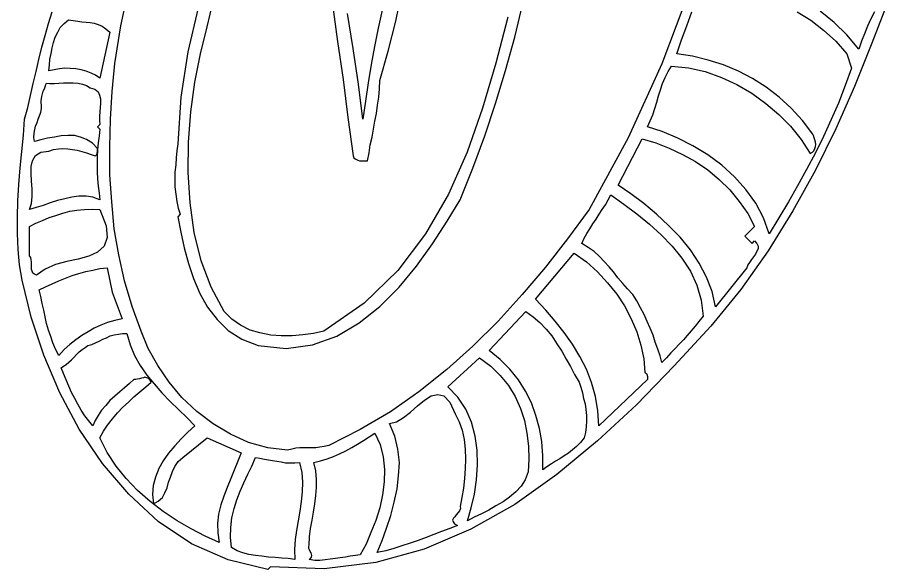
# Model space of a CAD drawing. Extents: x 0.05 to 6.72, y 0.03 to 8.06.
# Drawn here: x 3.513 to 5.869, y 0.032 to 1.526 of the extents above; entities that cross this region are included whole.
import ezdxf

# ---------------------------------------------------------------- set-up
doc = ezdxf.new("R2010")
doc.units = 0
doc.layers.add('1', color=7, linetype='Continuous')

msp = doc.modelspace()

# ---------------------------------------------------------------- linework, layer by layer
msp.add_lwpolyline([(5.869, 1.573), (5.824, 1.456), (5.777, 1.339), (5.726, 1.224), (5.671, 1.112), (5.61, 1.002), (5.543, 0.894), (5.469, 0.79), (5.388, 0.69), (5.289, 0.583), (5.187, 0.478), (5.082, 0.38), (4.972, 0.289), (4.858, 0.208), (4.739, 0.141), (4.613, 0.087), (4.482, 0.051), (4.343, 0.034), (4.197, 0.039), (4.19, 0.032), (4.083, 0.058), (3.984, 0.102), (3.894, 0.162), (3.814, 0.236), (3.743, 0.319), (3.68, 0.412), (3.628, 0.51), (3.584, 0.612), (3.55, 0.715), (3.526, 0.815), (3.519, 0.856), (3.515, 0.898), (3.513, 0.941), (3.513, 0.985), (3.514, 1.029), (3.517, 1.074), (3.52, 1.119), (3.525, 1.163), (3.529, 1.207), (3.532, 1.25), (3.541, 1.282), (3.548, 1.314), (3.556, 1.347), (3.564, 1.379), (3.571, 1.412), (3.579, 1.445), (3.588, 1.477), (3.597, 1.509), (3.607, 1.541)])
at = {"layer": '1'}
for points in [[(5.333, 1.606), (5.256, 1.4), (5.165, 1.2), (5.059, 1.006), (5.001, 0.927), (4.941, 0.85), (4.878, 0.776), (4.813, 0.704), (4.745, 0.636), (4.674, 0.573), (4.599, 0.513), (4.522, 0.459), (4.44, 0.411), (4.355, 0.368), (4.343, 0.365), (4.331, 0.363), (4.32, 0.361), (4.31, 0.361), (4.299, 0.361), (4.288, 0.361), (4.277, 0.361), (4.266, 0.36), (4.255, 0.358), (4.243, 0.355), (4.19, 0.361), (4.138, 0.376), (4.089, 0.398), (4.042, 0.426), (3.998, 0.46), (3.958, 0.497), (3.923, 0.539), (3.893, 0.584), (3.867, 0.63), (3.848, 0.677), (3.823, 0.744), (3.803, 0.813), (3.787, 0.883), (3.775, 0.954), (3.768, 1.027), (3.763, 1.1), (3.763, 1.175), (3.765, 1.25), (3.769, 1.325), (3.776, 1.401), (3.793, 1.503), (3.814, 1.604)], [(4.365, 1.56), (4.379, 1.46), (4.394, 1.358), (4.407, 1.255), (4.421, 1.151), (4.423, 1.146), (4.426, 1.143), (4.43, 1.141), (4.434, 1.139), (4.438, 1.138), (4.442, 1.138), (4.446, 1.138), (4.451, 1.138), (4.456, 1.138), (4.46, 1.138), (4.464, 1.159), (4.467, 1.181), (4.472, 1.202), (4.476, 1.223), (4.48, 1.245), (4.484, 1.266), (4.487, 1.288), (4.49, 1.31), (4.492, 1.332), (4.493, 1.355), (4.516, 1.434), (4.536, 1.515), (4.553, 1.596)], [(4.002, 1.551), (3.974, 1.432), (3.955, 1.31), (3.947, 1.184), (3.944, 1.165), (3.942, 1.146), (3.941, 1.127), (3.939, 1.107), (3.939, 1.087), (3.939, 1.067), (3.941, 1.047), (3.944, 1.028), (3.948, 1.01), (3.953, 0.993), (3.947, 0.986), (3.955, 0.945), (3.964, 0.902), (3.976, 0.86), (3.989, 0.819), (4.006, 0.779), (4.027, 0.742), (4.053, 0.708), (4.083, 0.679), (4.12, 0.655), (4.164, 0.638), (4.24, 0.63), (4.311, 0.64), (4.377, 0.663), (4.437, 0.699), (4.493, 0.744), (4.545, 0.796), (4.592, 0.853), (4.636, 0.913), (4.675, 0.974), (4.71, 1.032), (4.745, 1.118), (4.777, 1.205), (4.806, 1.293), (4.833, 1.382), (4.858, 1.472), (4.88, 1.563)], [(4.839, 1.526), (4.807, 1.402), (4.771, 1.28), (4.729, 1.161), (4.679, 1.047), (4.617, 0.94), (4.542, 0.841), (4.451, 0.753), (4.342, 0.677), (4.314, 0.671), (4.285, 0.667), (4.256, 0.664), (4.226, 0.664), (4.198, 0.666), (4.169, 0.672), (4.142, 0.68), (4.116, 0.693), (4.093, 0.709), (4.072, 0.73), (4.037, 0.796), (4.01, 0.867), (3.991, 0.944), (3.98, 1.024), (3.975, 1.106), (3.976, 1.188), (3.982, 1.27), (3.993, 1.35), (4.008, 1.427), (4.026, 1.5), (4.042, 1.569)], [(4.499, 1.545), (4.489, 1.496), (4.479, 1.447), (4.47, 1.398), (4.462, 1.349), (4.454, 1.299), (4.447, 1.25), (4.435, 1.345), (4.421, 1.441), (4.406, 1.536)], [(5.622, 1.541), (5.659, 1.518), (5.693, 1.491), (5.726, 1.461), (5.756, 1.427), (5.769, 1.388), (5.752, 1.341), (5.734, 1.294), (5.714, 1.249), (5.693, 1.203), (5.671, 1.159), (5.647, 1.114), (5.623, 1.07), (5.598, 1.027), (5.572, 0.983), (5.546, 0.94), (5.531, 0.983), (5.51, 1.023), (5.483, 1.06), (5.452, 1.094), (5.418, 1.126), (5.38, 1.154), (5.34, 1.178), (5.299, 1.199), (5.257, 1.217), (5.217, 1.23), (5.224, 1.246), (5.231, 1.262), (5.237, 1.279), (5.242, 1.296), (5.247, 1.313), (5.252, 1.33), (5.258, 1.347), (5.265, 1.363), (5.273, 1.379), (5.282, 1.394), (5.328, 1.389), (5.373, 1.379), (5.417, 1.363), (5.459, 1.344), (5.499, 1.321), (5.537, 1.293), (5.572, 1.263), (5.604, 1.231), (5.633, 1.195), (5.657, 1.157), (5.663, 1.161), (5.667, 1.165), (5.67, 1.171), (5.671, 1.176), (5.672, 1.182), (5.671, 1.188), (5.67, 1.194), (5.668, 1.2), (5.666, 1.206), (5.664, 1.21), (5.636, 1.247), (5.606, 1.28), (5.573, 1.31), (5.538, 1.337), (5.501, 1.36), (5.463, 1.38), (5.423, 1.397), (5.381, 1.41), (5.339, 1.421), (5.296, 1.427), (5.309, 1.465), (5.323, 1.503), (5.337, 1.541)], [(5.831, 1.541), (5.821, 1.522), (5.812, 1.502), (5.804, 1.481), (5.796, 1.461), (5.789, 1.44), (5.756, 1.478), (5.722, 1.512), (5.684, 1.542)], [(3.763, 1.486), (3.736, 1.361), (3.724, 1.369), (3.712, 1.375), (3.699, 1.38), (3.685, 1.384), (3.671, 1.386), (3.656, 1.387), (3.641, 1.388), (3.627, 1.386), (3.612, 1.384), (3.598, 1.381), (3.6, 1.397), (3.601, 1.412), (3.604, 1.428), (3.607, 1.443), (3.611, 1.458), (3.615, 1.472), (3.622, 1.486), (3.629, 1.498), (3.639, 1.509), (3.651, 1.519), (3.664, 1.517), (3.676, 1.515), (3.687, 1.514), (3.699, 1.513), (3.71, 1.512), (3.721, 1.51), (3.731, 1.506), (3.742, 1.502), (3.752, 1.495), (3.763, 1.486)], [(3.71, 1.335), (3.722, 1.331), (3.731, 1.324), (3.735, 1.315), (3.738, 1.305), (3.738, 1.294), (3.737, 1.282), (3.736, 1.27), (3.735, 1.258), (3.735, 1.247), (3.736, 1.236), (3.73, 1.23), (3.736, 1.223), (3.734, 1.205), (3.731, 1.186), (3.73, 1.167), (3.729, 1.148), (3.729, 1.128), (3.729, 1.108), (3.73, 1.089), (3.731, 1.069), (3.734, 1.05), (3.736, 1.032), (3.717, 1.039), (3.699, 1.042), (3.679, 1.042), (3.66, 1.039), (3.641, 1.035), (3.621, 1.03), (3.602, 1.024), (3.583, 1.017), (3.564, 1.011), (3.546, 1.006), (3.551, 1.022), (3.553, 1.041), (3.553, 1.062), (3.551, 1.083), (3.55, 1.103), (3.55, 1.122), (3.554, 1.138), (3.562, 1.152), (3.576, 1.161), (3.598, 1.164), (3.611, 1.168), (3.624, 1.17), (3.636, 1.171), (3.649, 1.17), (3.662, 1.168), (3.675, 1.166), (3.687, 1.163), (3.7, 1.159), (3.712, 1.155), (3.723, 1.151), (3.725, 1.152), (3.727, 1.154), (3.728, 1.155), (3.729, 1.157), (3.729, 1.159), (3.73, 1.162), (3.73, 1.165), (3.73, 1.168), (3.73, 1.171), (3.716, 1.185), (3.7, 1.195), (3.684, 1.202), (3.667, 1.206), (3.649, 1.206), (3.631, 1.205), (3.613, 1.202), (3.594, 1.199), (3.576, 1.194), (3.559, 1.19), (3.557, 1.201), (3.558, 1.212), (3.56, 1.222), (3.562, 1.231), (3.566, 1.241), (3.569, 1.25), (3.573, 1.259), (3.576, 1.269), (3.578, 1.279), (3.578, 1.289), (3.577, 1.294), (3.577, 1.3), (3.578, 1.306), (3.579, 1.312), (3.581, 1.319), (3.583, 1.326), (3.586, 1.332), (3.588, 1.338), (3.59, 1.344), (3.592, 1.348), (3.601, 1.347), (3.613, 1.347), (3.625, 1.348), (3.638, 1.349), (3.651, 1.349), (3.664, 1.349), (3.677, 1.348), (3.689, 1.345), (3.7, 1.341), (3.71, 1.335)], [(5.506, 0.96), (5.48, 0.934), (5.5, 0.914), (5.506, 0.921), (5.513, 0.914), (5.516, 0.907), (5.516, 0.9), (5.513, 0.893), (5.509, 0.885), (5.504, 0.878), (5.498, 0.871), (5.493, 0.863), (5.488, 0.856), (5.486, 0.848), (5.401, 0.743), (5.392, 0.784), (5.377, 0.823), (5.357, 0.861), (5.333, 0.897), (5.305, 0.931), (5.274, 0.963), (5.241, 0.993), (5.207, 1.022), (5.172, 1.048), (5.138, 1.072), (5.203, 1.197), (5.24, 1.186), (5.276, 1.172), (5.312, 1.155), (5.347, 1.136), (5.38, 1.113), (5.411, 1.087), (5.44, 1.059), (5.465, 1.028), (5.488, 0.995), (5.506, 0.96)], [(5.368, 0.717), (5.356, 0.703), (5.346, 0.69), (5.335, 0.678), (5.324, 0.665), (5.314, 0.653), (5.303, 0.642), (5.292, 0.63), (5.28, 0.618), (5.268, 0.605), (5.256, 0.592), (5.251, 0.61), (5.245, 0.628), (5.238, 0.647), (5.232, 0.666), (5.224, 0.685), (5.216, 0.703), (5.208, 0.722), (5.198, 0.74), (5.188, 0.759), (5.177, 0.776), (5.163, 0.791), (5.15, 0.806), (5.137, 0.821), (5.125, 0.837), (5.113, 0.851), (5.1, 0.865), (5.087, 0.879), (5.073, 0.892), (5.057, 0.903), (5.039, 0.914), (5.046, 0.928), (5.053, 0.941), (5.061, 0.954), (5.069, 0.967), (5.078, 0.98), (5.086, 0.993), (5.094, 1.006), (5.103, 1.019), (5.111, 1.032), (5.118, 1.046), (5.153, 1.02), (5.188, 0.994), (5.222, 0.966), (5.254, 0.937), (5.284, 0.907), (5.31, 0.874), (5.333, 0.839), (5.35, 0.801), (5.362, 0.761), (5.368, 0.717)], [(3.736, 1.006), (3.753, 0.962), (3.756, 0.93), (3.748, 0.907), (3.73, 0.891), (3.706, 0.88), (3.677, 0.872), (3.647, 0.865), (3.616, 0.857), (3.588, 0.845), (3.565, 0.828), (3.559, 0.831), (3.555, 0.834), (3.553, 0.839), (3.551, 0.844), (3.551, 0.851), (3.551, 0.858), (3.551, 0.864), (3.55, 0.87), (3.549, 0.876), (3.546, 0.881), (3.546, 0.96), (3.563, 0.969), (3.581, 0.976), (3.599, 0.984), (3.617, 0.99), (3.636, 0.996), (3.655, 1.001), (3.674, 1.004), (3.694, 1.006), (3.715, 1.007), (3.736, 1.006)], [(5.21, 0.565), (5.212, 0.564), (5.214, 0.562), (5.215, 0.561), (5.216, 0.559), (5.216, 0.557), (5.217, 0.554), (5.217, 0.551), (5.217, 0.548), (5.217, 0.546), (5.085, 0.421), (5.083, 0.461), (5.076, 0.5), (5.066, 0.538), (5.052, 0.574), (5.034, 0.608), (5.014, 0.642), (4.992, 0.673), (4.967, 0.704), (4.942, 0.734), (4.914, 0.763), (5.019, 0.888), (5.052, 0.864), (5.082, 0.837), (5.109, 0.808), (5.134, 0.777), (5.155, 0.745), (5.173, 0.71), (5.188, 0.675), (5.199, 0.639), (5.207, 0.602), (5.21, 0.565)], [(3.769, 0.782), (3.796, 0.71), (3.776, 0.706), (3.757, 0.7), (3.739, 0.693), (3.721, 0.685), (3.704, 0.675), (3.687, 0.665), (3.671, 0.653), (3.655, 0.641), (3.639, 0.627), (3.625, 0.611), (3.616, 0.628), (3.609, 0.645), (3.603, 0.662), (3.597, 0.68), (3.592, 0.698), (3.588, 0.716), (3.584, 0.734), (3.58, 0.752), (3.576, 0.771), (3.572, 0.789), (3.589, 0.797), (3.607, 0.805), (3.625, 0.813), (3.643, 0.82), (3.661, 0.827), (3.679, 0.833), (3.698, 0.838), (3.717, 0.842), (3.736, 0.846), (3.756, 0.848), (3.769, 0.782)], [(5.032, 0.539), (5.037, 0.525), (5.041, 0.51), (5.044, 0.495), (5.048, 0.48), (5.05, 0.465), (5.052, 0.449), (5.052, 0.434), (5.051, 0.418), (5.049, 0.403), (5.046, 0.388), (5.036, 0.376), (5.025, 0.365), (5.014, 0.356), (5.003, 0.347), (4.992, 0.34), (4.98, 0.332), (4.968, 0.325), (4.957, 0.318), (4.945, 0.31), (4.934, 0.302), (4.934, 0.34), (4.931, 0.378), (4.925, 0.414), (4.915, 0.449), (4.903, 0.483), (4.887, 0.515), (4.868, 0.545), (4.845, 0.574), (4.819, 0.6), (4.789, 0.625), (4.888, 0.73), (4.908, 0.716), (4.926, 0.7), (4.943, 0.682), (4.958, 0.664), (4.972, 0.643), (4.985, 0.623), (4.997, 0.601), (5.009, 0.581), (5.02, 0.56), (5.032, 0.539)], [(3.809, 0.671), (3.818, 0.64), (3.83, 0.611), (3.845, 0.584), (3.863, 0.558), (3.883, 0.534), (3.904, 0.51), (3.926, 0.487), (3.949, 0.465), (3.971, 0.443), (3.993, 0.421), (3.974, 0.404), (3.956, 0.386), (3.939, 0.367), (3.922, 0.347), (3.907, 0.326), (3.895, 0.305), (3.886, 0.282), (3.88, 0.259), (3.878, 0.235), (3.881, 0.21), (3.894, 0.217), (3.905, 0.227), (3.912, 0.24), (3.918, 0.253), (3.922, 0.268), (3.927, 0.282), (3.932, 0.297), (3.939, 0.311), (3.948, 0.324), (3.96, 0.335), (4.026, 0.388), (4.118, 0.348), (4.109, 0.325), (4.099, 0.301), (4.09, 0.278), (4.08, 0.254), (4.071, 0.231), (4.063, 0.207), (4.057, 0.182), (4.054, 0.157), (4.055, 0.131), (4.059, 0.105), (4.021, 0.122), (3.983, 0.142), (3.945, 0.164), (3.907, 0.189), (3.872, 0.216), (3.838, 0.246), (3.807, 0.278), (3.78, 0.312), (3.756, 0.349), (3.736, 0.388), (3.746, 0.406), (3.757, 0.423), (3.77, 0.44), (3.784, 0.456), (3.798, 0.471), (3.813, 0.485), (3.828, 0.499), (3.844, 0.513), (3.86, 0.526), (3.875, 0.539), (3.871, 0.545), (3.868, 0.549), (3.863, 0.551), (3.858, 0.552), (3.854, 0.551), (3.849, 0.55), (3.843, 0.548), (3.838, 0.547), (3.833, 0.546), (3.828, 0.546), (3.816, 0.535), (3.803, 0.524), (3.79, 0.513), (3.776, 0.501), (3.763, 0.489), (3.752, 0.476), (3.74, 0.463), (3.731, 0.449), (3.723, 0.435), (3.717, 0.421), (3.706, 0.434), (3.695, 0.448), (3.685, 0.463), (3.676, 0.479), (3.668, 0.495), (3.659, 0.511), (3.652, 0.528), (3.645, 0.545), (3.638, 0.562), (3.631, 0.578), (3.638, 0.582), (3.645, 0.587), (3.652, 0.593), (3.659, 0.599), (3.666, 0.606), (3.673, 0.614), (3.68, 0.621), (3.688, 0.627), (3.696, 0.633), (3.703, 0.638), (3.714, 0.641), (3.724, 0.645), (3.734, 0.65), (3.744, 0.655), (3.754, 0.659), (3.764, 0.664), (3.775, 0.667), (3.786, 0.669), (3.797, 0.671), (3.809, 0.671)], [(4.894, 0.296), (4.886, 0.275), (4.875, 0.258), (4.861, 0.242), (4.844, 0.228), (4.827, 0.215), (4.807, 0.204), (4.788, 0.193), (4.768, 0.183), (4.748, 0.174), (4.73, 0.164), (4.74, 0.199), (4.749, 0.236), (4.755, 0.275), (4.757, 0.315), (4.756, 0.355), (4.751, 0.393), (4.741, 0.431), (4.726, 0.466), (4.704, 0.498), (4.677, 0.526), (4.763, 0.605), (4.793, 0.582), (4.819, 0.557), (4.841, 0.53), (4.859, 0.5), (4.874, 0.468), (4.884, 0.435), (4.891, 0.401), (4.895, 0.366), (4.896, 0.331), (4.894, 0.296)], [(4.71, 0.203), (4.711, 0.197), (4.709, 0.191), (4.705, 0.186), (4.7, 0.18), (4.696, 0.175), (4.692, 0.171), (4.69, 0.166), (4.691, 0.161), (4.695, 0.156), (4.703, 0.151), (4.682, 0.143), (4.66, 0.135), (4.639, 0.127), (4.618, 0.119), (4.597, 0.111), (4.575, 0.103), (4.553, 0.096), (4.531, 0.089), (4.509, 0.083), (4.486, 0.078), (4.499, 0.111), (4.511, 0.144), (4.523, 0.178), (4.532, 0.214), (4.54, 0.25), (4.544, 0.286), (4.546, 0.322), (4.542, 0.358), (4.534, 0.393), (4.519, 0.427), (4.538, 0.432), (4.557, 0.443), (4.576, 0.458), (4.595, 0.475), (4.614, 0.49), (4.632, 0.502), (4.65, 0.506), (4.666, 0.502), (4.682, 0.485), (4.697, 0.453), (4.708, 0.432), (4.716, 0.409), (4.721, 0.384), (4.724, 0.358), (4.725, 0.331), (4.724, 0.305), (4.722, 0.278), (4.719, 0.252), (4.715, 0.227), (4.71, 0.203)], [(4.44, 0.072), (4.427, 0.07), (4.413, 0.068), (4.4, 0.066), (4.386, 0.064), (4.373, 0.062), (4.359, 0.06), (4.345, 0.058), (4.331, 0.057), (4.317, 0.057), (4.302, 0.059), (4.306, 0.062), (4.308, 0.066), (4.309, 0.07), (4.308, 0.074), (4.307, 0.077), (4.305, 0.081), (4.303, 0.085), (4.301, 0.089), (4.301, 0.094), (4.302, 0.098), (4.303, 0.121), (4.306, 0.143), (4.31, 0.166), (4.314, 0.187), (4.317, 0.21), (4.32, 0.232), (4.322, 0.254), (4.322, 0.276), (4.32, 0.299), (4.315, 0.322), (4.333, 0.326), (4.351, 0.332), (4.368, 0.338), (4.384, 0.345), (4.401, 0.353), (4.417, 0.362), (4.433, 0.371), (4.449, 0.381), (4.464, 0.391), (4.48, 0.401), (4.494, 0.37), (4.502, 0.337), (4.506, 0.303), (4.505, 0.269), (4.5, 0.234), (4.493, 0.199), (4.482, 0.165), (4.469, 0.132), (4.456, 0.101), (4.44, 0.072)], [(4.276, 0.322), (4.282, 0.295), (4.284, 0.268), (4.283, 0.242), (4.28, 0.216), (4.277, 0.19), (4.272, 0.164), (4.268, 0.138), (4.264, 0.113), (4.262, 0.086), (4.263, 0.059), (4.245, 0.062), (4.228, 0.063), (4.21, 0.065), (4.192, 0.066), (4.174, 0.068), (4.157, 0.07), (4.139, 0.073), (4.123, 0.077), (4.107, 0.083), (4.092, 0.092), (4.089, 0.12), (4.09, 0.146), (4.093, 0.172), (4.099, 0.197), (4.106, 0.221), (4.115, 0.244), (4.125, 0.267), (4.136, 0.29), (4.147, 0.312), (4.157, 0.335), (4.169, 0.333), (4.181, 0.331), (4.192, 0.329), (4.203, 0.327), (4.215, 0.325), (4.226, 0.323), (4.238, 0.321), (4.251, 0.321), (4.263, 0.321), (4.276, 0.322)]]:
    msp.add_lwpolyline(points, dxfattribs=at)

doc.saveas('drawing.dxf')
